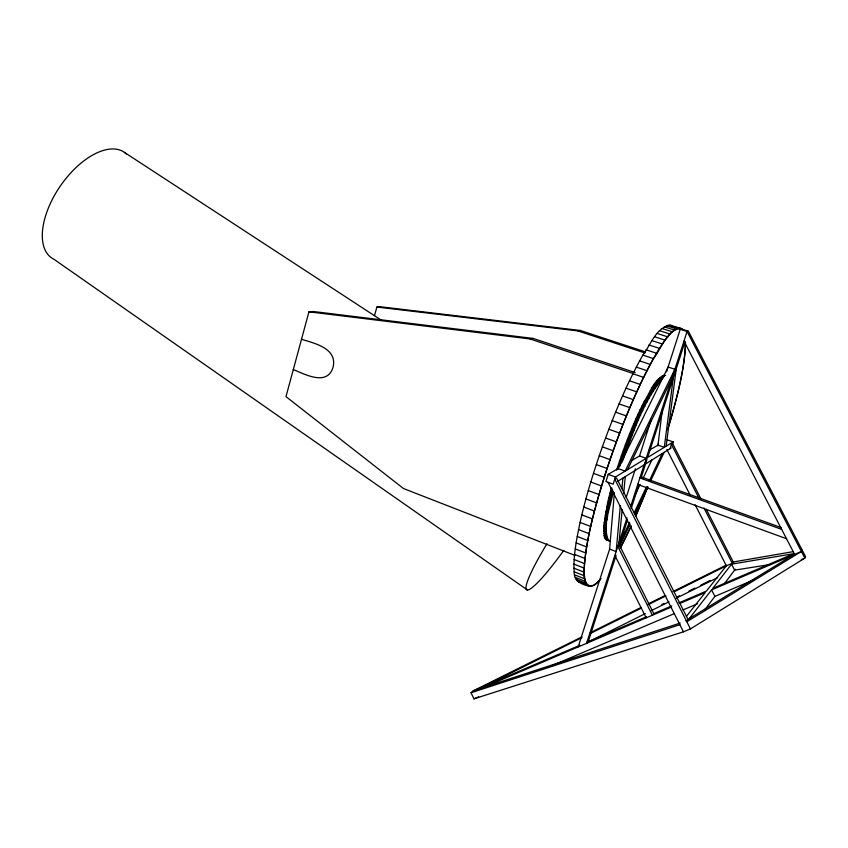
<?xml version="1.0" encoding="UTF-8"?>
<svg xmlns="http://www.w3.org/2000/svg" width="848" height="848" viewBox="0 0 848 848"><rect width="100%" height="100%" fill="white"/><g stroke="black" fill="none" stroke-linecap="round" stroke-linejoin="round"><path stroke-width="1.27" d="M601.031 578.463C589.858 594.141 582.025 582.597 584.208 568.139C586.551 533.975 596.886 500.967 607.094 468.488C619.771 430.795 634.262 393.504 653.511 358.63C659.967 350.913 669.348 324.879 682.396 329.501L672.379 326.3M613.221 491.49C610.74 507.146 601.773 525.474 608.652 540.695L610.454 540.971L606.182 539.741L604.327 536.858L603.818 525.59L607.645 502.546L611.281 488.035L612.15 488.353M607.995 540.028L607.03 540.049C599.949 524.488 609.256 505.631 611.821 489.603M609.5 540.992L607.094 539.752L606.002 537.505L605.514 526.226L607.56 511.874L612.691 489.921M589.636 586.233C581.834 584.823 573.577 580.838 574.181 571.785C573.396 562.118 574.69 552.43 576.121 542.89C581.633 510.104 591.395 478.187 602.356 446.854C613.698 415.403 626.386 384.282 642.848 355.111C650.607 345.062 656.606 326.067 671.139 325.388M579.894 645.233L578.166 646.95L609.617 549.091L614.397 492.603M620.354 505.662L616.136 551.592L609.617 549.091M621.923 488.596L622.898 478.102M619.051 542.54L622.156 509.574M623.651 493.759L625.262 476.618L671.256 447.924M648.943 450.426L657.984 445.115L662.299 409.891M673.206 378.229L664.291 447.331L657.984 445.115M666.136 446.207L676.259 368.785M635.194 372.59L533.222 338.426L313.378 311.513L308.948 311.82L285.988 396.631L403.468 488.522L575.039 555.429M374.477 315.647L376.883 307.029L380.445 306.775L580.255 330.466L645.487 351.909M668.818 425.908C676.513 398.613 684.76 370.883 685.417 342.327M667.715 429.523L668.457 427.095M657.762 445.836L658.514 443.43M618.065 468.562L625.124 471.117L674.902 369.272L668.107 367.025L618.065 468.562L608.196 474.361L605.928 481.526L613.157 484.176L615.447 477L646.197 458.323L687.071 331.504L688.375 331.197L805.6 556.712L804.837 558.122L690.442 628.898L683.446 631.824L473.979 698.837L471.043 692.763L473.195 690.897L581.961 636.827M616.602 470.068C624.181 446.514 633.074 423.322 644.332 401.263C650.363 392.794 654.296 377.296 665.669 375.367M617.832 469.304L630.35 434.483L643.134 405.662L654.794 385.183L659.638 379.024L664.684 375.431L663.846 375.145M626.184 497.511L635.428 468.753M631.686 460.559L639.54 455.948L651.285 419.389M666.581 371.774L680.223 329.321L681.559 329.013L688.375 331.197M627.011 517.831L586.551 643.367L588.247 641.66L616.104 555.292M630.594 506.712L644.077 464.884M618.807 546.907L627.509 519.909M631.166 508.599L638.862 484.727M781.665 529.385L639.869 477.954L641.364 476.979L645.561 463.962M684.739 342.465L647.66 457.432L673.206 441.914L667.069 439.773M670.005 448.709L671.393 444.437L672.634 443.674L700.861 498.751M672.422 444.32L673.206 441.914M619.761 466.347C631.824 435.469 640.622 400.214 664.429 376.109M622.464 461.174C633.308 432.575 642.848 401.973 662.754 378.187L661.906 377.911M647.745 486.985L635.746 515.955M630.859 526.767L620.418 547.882M619.422 546.706L630.17 524.011M634.707 514.46L647.724 486.996M650.554 481.028L664.143 452.366M620.63 541.278L629.629 522.304M634.134 512.817L646.526 486.731M649.335 480.795L662.288 453.521M634.484 496.228L640.145 484.399M642.975 478.495L652.027 459.574M627.478 469.686L671.839 378.78M801.381 551.486L711.578 589.901L686.827 621.754L801.381 551.486L802.166 550.108M614.249 559.012L615.351 557.094M704.646 609.998L714.875 596.388L755.091 579.279M724.552 583.509L735.311 569.199M686.371 616.432L705.186 592.625L679.979 603.405M703.957 507.994L732.301 563.305L726.354 565.817L706.395 591.098L678.898 602.864M653.797 613.602L652.366 615.213L617.81 546.398L619.39 545.116L653.797 613.602L671.733 605.928M638.523 483.964L637.77 484.473L786.509 538.713M617.482 481.473L625.262 476.618M689.265 618.616L793.081 555.037M590.24 632.703L641.077 607.433M648.169 603.903L664.715 595.678M672.994 591.565L726.195 565.118M485.915 685.449L581.855 637.717M590.155 633.594L641.077 608.249M648.19 604.709L665.956 595.868M674.245 591.745L726.354 565.817M661.8 604.56L664.164 603.384M677.17 596.907L679.545 595.731M689 591.024L694.915 588.088M700.83 585.141L710.295 580.435M589.837 641.236L645.349 613.592M651.275 610.645L669.03 601.804M676.132 598.275L717.556 577.636M473.195 690.897L579.555 645.381M586.848 642.254L646.43 616.75M671.574 606.998L471.043 692.763L679.852 624.69M473.979 698.837L478.622 696.865M552.546 665.415L674.361 613.613M682.894 609.977L697.512 603.765M801.265 559.638L803.639 558.631M685.937 620.895L688.247 619.92M483.826 687.293L680.213 623.057M793.071 551.666L733.266 561.97L712.765 588.364L793.908 553.638L731.559 564.174L734.612 570.132L769.889 564.567M308.948 311.82L530.095 338.956L533.222 338.426M376.883 307.029L577.774 330.89L580.255 330.466M581.389 582.269L578.4 581.876M669.719 324.975L681.22 328.6M668.107 325.07L678.294 328.324M680.223 329.321L687.071 331.504L804.837 558.122M666.305 325.696L676.545 328.971M664.323 326.851L674.626 330.148M662.171 328.547L672.517 331.865M659.85 330.773L670.249 334.112M657.359 333.529L667.811 336.9M654.72 336.815L665.214 340.218M651.942 340.631L662.479 344.065M649.027 344.966L659.606 348.422M645.996 349.789L656.617 353.277M577.774 330.89L645.01 353.001M642.848 355.111L653.511 358.63M639.615 360.898L650.299 364.439M662.744 375.547L663.581 375.823M636.297 367.12L647.013 370.693M661.525 376.279L662.373 376.554M660.21 377.339L661.058 377.625M658.779 378.738L659.638 379.024M660.486 379.31L661.345 379.586M657.253 380.466L658.112 380.752M658.97 381.038L659.818 381.324M530.095 338.956L632.746 373.396M632.905 373.767L643.664 377.371M655.642 382.512L656.5 382.808M657.348 383.095L658.207 383.381M653.935 384.886L654.794 385.183M655.652 385.469L656.511 385.755M652.144 387.578L653.002 387.865M653.872 388.161L654.73 388.448M629.481 380.805L640.261 384.441M650.289 390.568L651.147 390.864M652.017 391.161L652.875 391.447M648.36 393.864L649.229 394.15M650.087 394.447L650.957 394.744M626.015 388.193L636.816 391.871M646.377 397.426L647.236 397.723M648.105 398.019L648.974 398.316M644.332 401.263L645.211 401.56M646.081 401.857L646.95 402.164M622.538 395.91L633.35 399.62M642.265 405.355L643.134 405.662M644.003 405.959L644.872 406.256M640.155 409.69L641.024 409.987M641.894 410.284L642.773 410.591M619.061 403.924L629.894 407.655M638.025 414.227L638.894 414.534M639.774 414.831L640.643 415.138M635.883 418.976L636.753 419.272M637.632 419.58L638.502 419.887M615.606 412.181L626.449 415.944M633.732 423.894L634.611 424.201M635.481 424.509L636.36 424.806M612.192 420.64L623.036 424.435M631.59 428.971L632.47 429.279M633.35 429.586L634.219 429.894M629.47 434.176L630.35 434.483M631.219 434.791L632.099 435.098M608.832 429.268L619.676 433.095M627.372 439.487L628.251 439.805M629.131 440.112L630.011 440.419M625.315 444.893L626.195 445.2M627.075 445.507L627.944 445.825M605.546 438.024L616.39 441.872M606.182 539.741L608.811 540.335L607.094 539.752M639.54 455.948L646.197 458.323M623.312 450.352L624.181 450.659M625.061 450.977L625.941 451.284M301.506 339.295C314.629 343.323 337.748 348.369 333.02 367.396C327.084 386.497 304.951 374.244 293.313 369.58M602.356 446.854L613.178 450.733M621.351 455.832L622.231 456.15M623.1 456.468L623.98 456.775M619.464 461.333L620.333 461.651M621.213 461.959L622.093 462.277M599.26 455.715L610.083 459.616M617.651 466.813L618.521 467.131M641.364 476.979L781.305 527.668M596.292 464.566L607.094 468.488M608.196 474.361L615.447 477M593.462 473.354L604.253 477.297M590.78 482.035L601.55 485.999M609.956 493.038L610.814 493.356M611.684 493.684L612.553 494.002M608.737 497.882L609.606 498.211M610.465 498.529L611.334 498.847M588.268 490.579L599.006 494.564M607.645 502.546L608.504 502.864M609.373 503.193L610.231 503.511M585.936 498.921L596.642 502.928M606.68 506.998L607.539 507.316M608.398 507.645L609.267 507.963M605.843 511.227L606.702 511.556M607.56 511.874L608.419 512.192M583.784 507.04L594.459 511.058M605.133 515.224L605.991 515.542M606.85 515.86L607.698 516.188M604.56 518.955L605.408 519.273M606.267 519.591L607.126 519.919M604.126 522.41L604.974 522.728M605.822 523.057L606.68 523.375M581.823 514.884L592.466 518.912M603.818 525.59L604.666 525.908M605.514 526.226L606.362 526.555M603.659 528.463L604.497 528.792M605.345 529.11L606.193 529.428M603.628 531.039L604.465 531.367M605.313 531.685L606.15 532.003M580.074 522.432L590.674 526.46M603.734 533.307L604.571 533.625M605.408 533.943L606.246 534.261M603.967 535.247L604.804 535.565M605.642 535.883L606.479 536.201M604.327 536.858L605.165 537.187M606.002 537.505L606.829 537.823M604.825 538.151L605.652 538.469M606.49 538.787L607.316 539.105M605.44 539.116L606.267 539.434M578.537 529.629L589.095 533.668M577.223 536.455L587.728 540.505M576.121 542.89L586.583 546.928M575.241 548.889L585.65 552.928M574.584 554.433L584.95 558.472M574.149 559.521L584.463 563.549M573.948 564.111L584.208 568.139M573.958 568.202L584.166 572.22M574.181 571.785L584.336 575.792M574.626 574.859L584.728 578.845M575.273 577.393L585.321 581.378M576.131 579.417L586.116 583.371M577.17 580.912L587.113 584.844M124.412 152.375L381.24 320.109M527.488 590.017L54.028 259.318A64.109 33.56 -55.5 0 1 60.25 186.136A64.109 33.56 -55.5 0 1 126.352 153.954M683.976 341.097L794.64 554.369M706.267 509.298L733.891 563.199M671.393 444.437L699.134 498.582M666.857 449.525L690.304 495.359M695.116 504.761L726.386 565.87M711.578 589.901L714.875 596.388M688.29 619.983L616.538 478.018L614.768 479.099L690.442 628.898M608.037 482.3L683.446 631.824M614.895 555.44L646.187 617.853M600.575 578.983A136.772 22.546 -70.4 0 1 606.49 470.311A136.772 22.546 -70.4 0 1 682.248 329.342M685.417 341.797A136.772 22.546 -70.4 0 1 668.754 426.109M668.394 427.307A136.772 22.546 -70.4 0 1 667.662 429.724M647.66 487.208A136.772 22.546 -70.4 0 1 635.65 516.167M631.251 525.908A136.772 22.546 -70.4 0 1 620.227 548.253M563.793 550.384A73.14 9.233 -56.2 0 1 526.926 589.922A73.14 9.233 -56.2 0 1 546.992 543.759M644.819 463.146C646.006 466.252 648.985 450.193 644.819 463.146"/></g></svg>
